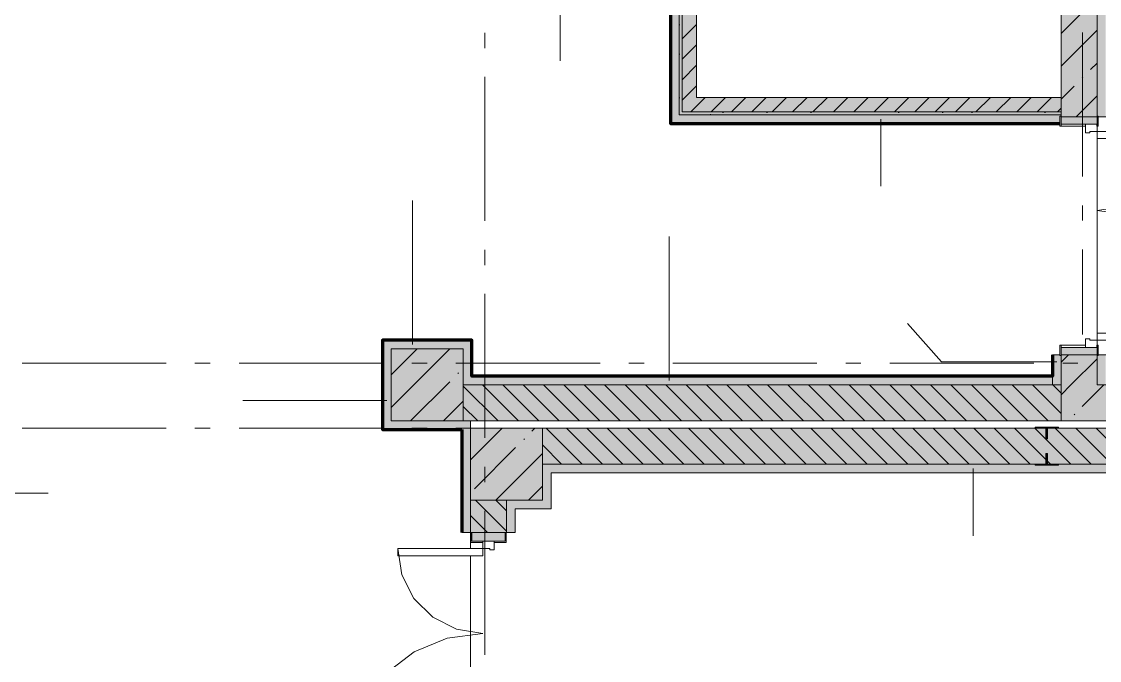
# Model space of a CAD drawing. Header units: millimetres. Extents: x -537608 to 253996, y -217170 to 186033.
# Drawn here: x -224392 to -216910, y 138509 to 142943 of the extents above; entities that cross this region are included whole.
import ezdxf

# ---------------------------------------------------------------- set-up
doc = ezdxf.new("R2010")
doc.units = ezdxf.units.MM
doc.layers.add('16) Лак 1.6м', color=160, linetype='Continuous', lineweight=90)
doc.layers.add('PDF _Геометрия', color=7, linetype='Continuous')
doc.layers.add('PDF _Сплошная заливка', color=7, linetype='Continuous', true_color=0xffffff)

msp = doc.modelspace()

# ---------------------------------------------------------------- hatches: boundary and pattern name
at = {"layer": 'PDF _Сплошная заливка', "transparency": 33554559}
h = msp.add_hatch(color=256, dxfattribs=at)
h.paths.add_polyline_path([(-217176.1964, 140421.2571), (-216926.1955, 140421.2571), (-216926.1955, 140631.2573), (-217176.1964, 140631.2573), (-217176.1964, 140626.2577)], flags=0)
h.paths.add_polyline_path([(-216926.1955, 142281.2572), (-216926.1955, 148521.2561), (-217176.1964, 148521.2561), (-217176.1964, 142281.2572)], flags=0)
at = {"layer": 'PDF _Сплошная заливка', "true_color": 0x56bc34, "transparency": 33554559}
h = msp.add_hatch(color=85, dxfattribs=at)
h.paths.add_polyline_path([(-216926.1955, 140421.2571), (-216866.1969, 140421.2571), (-216866.1969, 140631.2573), (-216918.1951, 140631.2573), (-216918.1951, 140626.2577), (-216926.1955, 140626.2577)], flags=0)
h.paths.add_polyline_path([(-216918.1951, 142281.2572), (-216866.1969, 142281.2572), (-216866.1969, 148521.2561), (-216926.1955, 148521.2561), (-216926.1481, 142286.258), (-216918.1951, 142286.258)], flags=0)
at = {"layer": 'PDF _Сплошная заливка', "transparency": 33554559}
for points in [[(-217176.1964, 142316.2578), (-217176.1964, 142416.2571), (-219706.1945, 142416.2571), (-219706.1945, 142316.2578), (-217412.4163, 142316.2578)], [(-217176.1964, 142296.2563), (-217176.1964, 142316.2578), (-219806.1949, 142316.2578), (-219806.1949, 142296.2563), (-217412.4163, 142296.2563)], [(-217176.1964, 140171.2573), (-217176.1964, 140421.2571), (-221326.1951, 140421.2571), (-221326.1951, 140171.2573), (-217412.4163, 140171.2573)], [(-213526.1963, 140171.2573), (-213526.1963, 140421.2571), (-217176.1964, 140421.2571), (-217176.1964, 140171.2573), (-214072.9389, 140171.2573)], [(-221276.195, 139621.2568), (-220776.1952, 139621.2568), (-220776.1952, 140121.2581), (-221276.195, 140121.2581), (-221276.195, 140009.7201)], [(-213776.1962, 139871.2588), (-213776.1962, 140121.2581), (-220776.1952, 140121.2581), (-220776.1952, 139871.2588), (-214072.9389, 139871.2588)]]:
    msp.add_hatch(color=256, dxfattribs=at).paths.add_polyline_path(points)
at = {"layer": 'PDF _Сплошная заливка', "true_color": 0xff7d7d, "transparency": 33554559}
for points in [[(-218247.2844, 142236.2578), (-217184.1968, 142236.4467), (-217184.1968, 142286.258), (-217176.1964, 142286.258), (-217176.1964, 142296.2563), (-219826.1959, 142296.2563), (-219826.1959, 142236.2578)], [(-221326.1951, 140671.2582), (-221326.1951, 140731.2577), (-221886.1956, 140731.2577), (-221886.1956, 140671.2582), (-221586.7628, 140671.2582)], [(-217236.1949, 140421.2571), (-217236.1949, 140481.2579), (-221326.1951, 140481.2579), (-221326.1951, 140421.2571), (-217412.4163, 140421.2571)], [(-221336.1957, 140111.2577), (-221276.195, 140111.2577), (-221276.195, 140171.2573), (-221826.1949, 140171.2573), (-221826.1949, 140111.2577), (-221586.7628, 140111.2577)], [(-220716.1945, 139621.2568), (-220716.1945, 139871.2588), (-220776.1952, 139871.2588), (-220776.1952, 139621.2568), (-220751.8927, 139621.2568)], [(-213836.1964, 139811.2576), (-213776.1962, 139811.2576), (-213776.1962, 139871.2588), (-220716.1945, 139871.2588), (-220716.1945, 139811.2576), (-214072.9389, 139811.2576)], [(-220716.1945, 139561.2583), (-220716.1945, 139621.2568), (-220966.1955, 139621.2568), (-220966.1955, 139561.2583), (-220751.8927, 139561.2583)]]:
    msp.add_hatch(color=11, dxfattribs=at).paths.add_polyline_path(points)
at = {"layer": 'PDF _Сплошная заливка', "true_color": 0xfec501, "transparency": 33554559}
msp.add_hatch(color=40, dxfattribs=at).paths.add_polyline_path([(-217176.1964, 140421.2571), (-217178.1965, 140626.2577), (-217184.1968, 140626.2577), (-217184.1968, 140631.2573), (-217236.1949, 140631.2573), (-217236.1949, 140421.2571)])
at = {"layer": 'PDF _Сплошная заливка', "true_color": 0xff7d7d, "transparency": 33554559}
h = msp.add_hatch(color=11, dxfattribs=at)
h.paths.add_polyline_path([(-221326.1951, 136821.2584), (-221276.195, 136821.2584), (-221276.195, 137636.2576), (-221336.1957, 137636.2576), (-221336.1957, 136821.2584)], flags=0)
h.paths.add_polyline_path([(-221336.1957, 139396.2576), (-221276.195, 139396.2576), (-221276.195, 140111.2577), (-221336.1957, 140111.2577), (-221336.1957, 139621.2568)], flags=0)
at = {"layer": 'PDF _Сплошная заливка', "transparency": 33554559}
h = msp.add_hatch(color=256, dxfattribs=at)
h.paths.add_polyline_path([(-221276.195, 91921.2686), (-221026.1962, 91921.2686), (-221028.1941, 92444.2684), (-221276.195, 92444.2684)], flags=0)
h.paths.add_polyline_path([(-221036.1945, 94206.2671), (-221036.1945, 94208.265), (-221026.1962, 94208.265), (-221026.1962, 94421.2653), (-221276.195, 94421.2653), (-221273.8698, 94208.265), (-221096.1952, 94206.2671)], flags=0)
h.paths.add_polyline_path([(-221045.5491, 94921.2673), (-221026.1962, 94921.2673), (-221026.1962, 98621.2643), (-221276.195, 98621.2643), (-221276.195, 94921.2673), (-221181.3681, 94921.2673)], flags=0)
h.paths.add_polyline_path([(-221026.1962, 99321.2648), (-221026.1962, 99611.2655), (-221276.195, 99611.2655), (-221276.195, 99321.2648), (-221111.1948, 99321.2648)], flags=0)
h.paths.add_polyline_path([(-221026.1962, 100311.2638), (-221026.1962, 100421.2647), (-221276.195, 100421.2647), (-221276.195, 100311.2638), (-221111.1948, 100311.2638)], flags=0)
h.paths.add_polyline_path([(-221026.1962, 100921.2645), (-221028.1941, 101439.2651), (-221276.195, 101439.2651), (-221276.195, 100921.2645), (-221048.5826, 100921.2645)], flags=0)
h.paths.add_polyline_path([(-221026.1962, 103201.2638), (-221026.1962, 103421.2634), (-221276.195, 103421.2634), (-221273.9215, 103203.2639), (-221028.1941, 103201.2638)], flags=0)
h.paths.add_polyline_path([(-221276.195, 103921.2653), (-221026.1962, 103921.2653), (-221026.1962, 109421.2627), (-221276.195, 109421.2627), (-221276.195, 105320.22)], flags=0)
h.paths.add_polyline_path([(-221026.1962, 109921.2625), (-221028.1941, 110294.2639), (-221276.195, 110294.2639), (-221276.195, 109921.2625)], flags=0)
h.paths.add_polyline_path([(-221096.1952, 112056.2626), (-221026.1962, 112058.2627), (-221026.1962, 112421.2636), (-221276.195, 112421.2636), (-221274.1949, 112058.2627), (-221206.196, 112056.2626)], flags=0)
h.paths.add_polyline_path([(-221214.4095, 112921.2633), (-221026.1962, 112921.2633), (-221026.1962, 118421.2607), (-221276.195, 118421.2607), (-221276.195, 112921.2633)], flags=0)
h.paths.add_polyline_path([(-221276.195, 118921.2605), (-221026.1962, 118921.2605), (-221028.1941, 119439.2612), (-221276.195, 119439.2612)], flags=0)
h.paths.add_polyline_path([(-221036.1945, 121201.2599), (-221036.1945, 121203.26), (-221026.1962, 121203.26), (-221026.1962, 121421.2594), (-221276.195, 121421.2594), (-221273.9215, 121203.26), (-221096.1952, 121201.2599)], flags=0)
h.paths.add_polyline_path([(-221276.195, 121921.2613), (-221026.1962, 121921.2613), (-221026.1962, 127421.2599), (-221276.195, 127421.2599), (-221276.195, 122310.9954)], flags=0)
h.paths.add_polyline_path([(-221254.6267, 127921.2597), (-221026.1962, 127921.2597), (-221028.1941, 128114.259), (-221276.195, 128114.259), (-221276.195, 127921.2597), (-221260.642, 127921.2597)], flags=0)
h.paths.add_polyline_path([(-221096.1952, 129876.2591), (-221026.1962, 129878.2592), (-221026.1962, 130421.2599), (-221276.195, 130421.2599), (-221274.1949, 129878.2592), (-221206.196, 129876.2591)], flags=0)
h.paths.add_polyline_path([(-221189.1855, 130921.2596), (-221026.1962, 130921.2596), (-221026.1962, 135771.2589), (-221276.195, 135771.2589), (-221276.195, 130921.2596)], flags=0)
h.paths.add_polyline_path([(-221273.7191, 136271.2587), (-221026.1962, 136271.2587), (-221028.1941, 137634.2575), (-221276.195, 137634.2575), (-221276.195, 136271.2587)], flags=0)
h.paths.add_polyline_path([(-221036.1945, 139396.2576), (-221036.1945, 139398.2576), (-221026.1962, 139398.2576), (-221028.1941, 139621.2568), (-221276.195, 139621.2568), (-221274.1949, 139398.2576), (-221096.1952, 139396.2576)], flags=0)

# ---------------------------------------------------------------- linework, layer by layer
at = {"layer": '16) Лак 1.6м'}
for points in [[(-221336.1957, 143871.2575), (-221336.1957, 143106.2571), (-219886.1944, 143106.2571), (-219886.1944, 142236.2578), (-217184.1968, 142236.2578)], [(-217236.1949, 140631.2573), (-217236.1949, 140481.2579), (-221266.1945, 140481.2579), (-221266.1945, 140731.2577), (-221886.1956, 140731.2577), (-221886.1956, 140111.2577), (-221336.1957, 140111.2577)], [(-221336.1957, 140111.2577), (-221336.1957, 139396.2576)]]:
    msp.add_lwpolyline(points, dxfattribs=at)
at = {"layer": 'PDF _Геометрия', "lineweight": 9}
for p, q in [((-216926.1955, 148521.2561), (-216926.1955, 142286.258)), ((-216926.1955, 142286.258), (-216926.1955, 148521.2561)), ((-219806.1949, 143166.2578), (-219806.1949, 142316.2578)), ((-219706.1945, 142416.2571), (-219706.1945, 143166.2578)), ((-217176.1964, 143166.2578), (-217176.1964, 142296.2563)), ((-220653.1173, 143136.2564), (-220653.1173, 142670.107)), ((-219886.1944, 143106.2571), (-219886.1944, 142236.2578)), ((-219826.1959, 142296.2563), (-219826.1959, 143106.2571)), ((-219826.1959, 143106.2571), (-219826.1959, 142296.2563)), ((-217176.1964, 142861.4303), (-216926.1955, 143111.4307)), ((-219806.1949, 142822.5388), (-219706.1945, 142922.5376)), ((-217176.1964, 142633.3318), (-216926.1955, 142883.3312)), ((-219806.1949, 142681.1172), (-219706.1945, 142781.1171)), ((-219806.1949, 142539.6956), (-219706.1945, 142639.696)), ((-216971.9371, 142609.4922), (-216926.1955, 142655.2339)), ((-217028.9624, 142552.468), (-217024.2194, 142557.2099)), ((-219806.1949, 142398.2746), (-219706.1945, 142498.2749)), ((-217176.1964, 142405.234), (-217085.9855, 142495.4422)), ((-219706.1945, 142356.8528), (-219646.7924, 142416.2571)), ((-217176.1964, 142416.2571), (-219706.1945, 142416.2571)), ((-219605.3695, 142316.2578), (-219505.3692, 142416.2571)), ((-219463.9485, 142316.2578), (-219363.9481, 142416.2571)), ((-219322.5274, 142316.2578), (-219222.5271, 142416.2571)), ((-219181.1064, 142316.2578), (-219081.106, 142416.2571)), ((-219039.6853, 142316.2578), (-218939.6849, 142416.2571)), ((-218898.2643, 142316.2578), (-218798.2639, 142416.2571)), ((-218756.8411, 142316.2578), (-218656.8428, 142416.2571)), ((-218615.42, 142316.2578), (-218515.4196, 142416.2571)), ((-218473.999, 142316.2578), (-218373.9985, 142416.2571)), ((-218332.5779, 142316.2578), (-218232.5775, 142416.2571)), ((-218191.1568, 142316.2578), (-218091.1565, 142416.2571)), ((-218049.7358, 142316.2578), (-217949.7354, 142416.2571)), ((-217908.3147, 142316.2578), (-217808.3144, 142416.2571)), ((-217766.8937, 142316.2578), (-217666.8932, 142416.2571)), ((-217625.4704, 142316.2578), (-217525.4722, 142416.2571)), ((-217484.0494, 142316.2578), (-217384.049, 142416.2571)), ((-217342.6283, 142316.2578), (-217242.628, 142416.2571)), ((-217176.1964, 142316.2578), (-217176.1964, 142416.2571)), ((-217072.0731, 142281.2572), (-216926.1955, 142427.1349)), ((-219746.7906, 142316.2578), (-219706.1945, 142356.8528)), ((-217201.2073, 142316.2578), (-217176.1964, 142341.2692)), ((-219806.1949, 142296.2563), (-219826.1959, 142296.2563)), ((-219826.1959, 142296.2563), (-219806.1949, 142296.2563)), ((-219806.1949, 142316.2578), (-219706.1945, 142316.2578)), ((-219706.1945, 142296.2563), (-219806.1949, 142296.2563)), ((-219706.1945, 142316.2578), (-217176.1964, 142316.2578)), ((-217176.1964, 142296.2563), (-219706.1945, 142296.2563)), ((-217176.1964, 142296.2563), (-219706.1945, 142296.2563)), ((-218428.1174, 142266.2576), (-218428.1174, 141800.1076)), ((-217176.1964, 142286.258), (-217184.1968, 142286.258)), ((-217184.1968, 142286.258), (-217184.1968, 142216.2574)), ((-217176.1964, 142296.2563), (-217176.1964, 142316.2578)), ((-217176.1964, 142286.258), (-217176.1964, 142296.2563)), ((-217176.1964, 142216.2574), (-217176.1964, 142286.258)), ((-216926.1955, 142281.2572), (-217176.1964, 142281.2572)), ((-217176.1964, 142281.2572), (-217176.1964, 142231.257)), ((-216918.1951, 142286.258), (-216926.1955, 142286.258)), ((-216926.1955, 142286.258), (-216926.1955, 142216.2574)), ((-216926.1955, 142231.257), (-216926.1955, 142281.2572)), ((-216918.1951, 142216.2574), (-216918.1951, 142286.258)), ((-216918.1951, 142281.2572), (-216866.1969, 142281.2572)), ((-219886.1944, 142236.2578), (-219826.1959, 142236.2578)), ((-219826.1959, 142236.2578), (-217184.1968, 142236.2578)), ((-217184.1968, 142216.2574), (-217176.1964, 142216.2574)), ((-217176.1964, 142231.257), (-216926.1955, 142231.257)), ((-217006.1949, 142231.257), (-217176.1964, 142231.257)), ((-217176.1964, 142231.257), (-217176.1964, 142216.2574)), ((-217176.1964, 142216.2574), (-217006.1949, 142216.2574)), ((-216926.1955, 142231.257), (-217006.1949, 142231.257)), ((-217006.1949, 142231.257), (-217006.1949, 142171.2574)), ((-217006.1949, 142216.2574), (-217006.1949, 142231.257)), ((-217006.1949, 142171.2574), (-216976.1956, 142171.2574)), ((-216976.1956, 142171.2574), (-216976.1956, 142181.2568)), ((-216976.1956, 142181.2568), (-216926.1955, 142181.2568)), ((-216926.1955, 142231.257), (-216927.1966, 142231.257)), ((-216927.1966, 142231.257), (-216927.1966, 142216.2574)), ((-216927.1966, 142216.2574), (-216926.1955, 142216.2574)), ((-216926.1955, 142181.2568), (-216926.1955, 142231.257)), ((-216926.1955, 142216.2574), (-216926.1955, 142231.257)), ((-216926.1955, 142216.2574), (-216918.1951, 142216.2574)), ((-216376.1955, 142181.2568), (-216926.1955, 142181.2568)), ((-216926.1955, 142181.2568), (-216926.1955, 142131.2577)), ((-216926.1955, 142131.2577), (-216376.1955, 142131.2577)), ((-221678.2483, 140701.2579), (-221678.2483, 141701.2569)), ((-216926.1955, 141631.2579), (-216756.237, 141658.1763)), ((-216693.2588, 141600.5902), (-216926.1955, 141631.2579)), ((-219895.9193, 140451.2575), (-219895.9193, 141451.257)), ((-218006.2504, 140581.4391), (-218242.9203, 140848.6341)), ((-216026.1963, 140781.2579), (-216926.1955, 140781.2579)), ((-216926.1955, 140781.2579), (-216926.1955, 140731.2577)), ((-221886.1956, 140671.2582), (-221886.1956, 140731.2577)), ((-221886.1956, 140731.2577), (-221326.1951, 140731.2577)), ((-221326.1951, 140731.2577), (-221266.1945, 140731.2577)), ((-221266.1945, 140731.2577), (-221266.1945, 140481.2579)), ((-217184.1968, 140696.2571), (-217184.1968, 140626.2577)), ((-217176.1964, 140696.2571), (-217184.1968, 140696.2571)), ((-217176.1964, 140696.2571), (-217176.1964, 140681.2575)), ((-217006.1949, 140696.2571), (-217176.1964, 140696.2571)), ((-217176.1964, 140626.2577), (-217176.1964, 140696.2571)), ((-217176.1964, 140681.2575), (-217176.1964, 140631.2573)), ((-216926.1955, 140681.2575), (-217176.1964, 140681.2575)), ((-217176.1964, 140681.2575), (-217006.1949, 140681.2575)), ((-216976.1956, 140741.2571), (-217006.1949, 140741.2571)), ((-217006.1949, 140741.2571), (-217006.1949, 140681.2575)), ((-217006.1949, 140681.2575), (-217006.1949, 140696.2571)), ((-217006.1949, 140681.2575), (-216926.1955, 140681.2575)), ((-216976.1956, 140731.2577), (-216976.1956, 140741.2571)), ((-216926.1955, 140731.2577), (-216976.1956, 140731.2577)), ((-216927.1966, 140696.2571), (-216927.1966, 140681.2575)), ((-216926.1955, 140696.2571), (-216927.1966, 140696.2571)), ((-216927.1966, 140681.2575), (-216926.1955, 140681.2575)), ((-216926.1955, 140731.2577), (-216026.1963, 140731.2577)), ((-216926.1955, 140681.2575), (-216926.1955, 140731.2577)), ((-216926.1955, 140681.2575), (-216926.1955, 140696.2571)), ((-216926.1955, 140696.2571), (-216926.1955, 140626.2577)), ((-216918.1951, 140696.2571), (-216926.1955, 140696.2571)), ((-216926.1955, 140631.2573), (-216926.1955, 140681.2575)), ((-216918.1951, 140626.2577), (-216918.1951, 140696.2571)), ((-221886.1956, 140111.2577), (-221886.1956, 140671.2582)), ((-221826.1949, 140264.3177), (-221419.2544, 140671.2582)), ((-221326.1951, 140671.2582), (-221826.1949, 140671.2582)), ((-221826.1949, 140671.2582), (-221826.1949, 140171.2573)), ((-221826.1949, 140492.4149), (-221647.9562, 140670.6553)), ((-221326.1951, 140171.2573), (-221326.1951, 140671.2582)), ((-217236.1949, 140481.2579), (-217236.1949, 140631.2573)), ((-217236.1949, 140631.2573), (-217184.1968, 140631.2573)), ((-217184.1968, 140626.2577), (-217176.1964, 140626.2577)), ((-217176.1964, 140580.4455), (-217125.3846, 140631.2573)), ((-217176.1964, 140631.2573), (-216926.1955, 140631.2573)), ((-217176.1964, 140421.2571), (-217176.1964, 140626.2577)), ((-217176.1964, 140626.2577), (-217176.1964, 140421.2571)), ((-217107.2847, 140421.2571), (-216926.1955, 140602.3475)), ((-216926.1955, 140421.2571), (-216926.1955, 140626.2577)), ((-216926.1955, 140626.2577), (-216926.1955, 140421.2571)), ((-216926.1955, 140626.2577), (-216918.1951, 140626.2577)), ((-216866.1969, 140631.2573), (-216918.1951, 140631.2573)), ((-217206.1957, 140581.4391), (-218006.2504, 140581.4391)), ((-221362.832, 140499.5816), (-221358.0912, 140504.3235)), ((-221266.1945, 140481.2579), (-217236.1949, 140481.2579)), ((-217236.1949, 140421.2571), (-217236.1949, 140481.2579)), ((-221691.1574, 140171.2573), (-221419.8572, 140442.5574)), ((-217236.1949, 140421.2571), (-221326.1951, 140421.2571)), ((-221326.1951, 140421.2571), (-217236.1949, 140421.2571)), ((-221084.4099, 140171.2573), (-221326.1951, 140413.0437)), ((-220942.9867, 140171.2573), (-221192.9876, 140421.2571)), ((-220801.5656, 140171.2573), (-221051.5666, 140421.2571)), ((-220660.1445, 140171.2573), (-220910.1455, 140421.2571)), ((-220518.7235, 140171.2573), (-220768.7244, 140421.2571)), ((-220377.3024, 140171.2573), (-220627.3013, 140421.2571)), ((-220235.8814, 140171.2573), (-220485.8802, 140421.2571)), ((-220094.4603, 140171.2573), (-220344.4591, 140421.2571)), ((-219953.0393, 140171.2573), (-220203.0381, 140421.2571)), ((-219811.6161, 140171.2573), (-220061.617, 140421.2571)), ((-219670.195, 140171.2573), (-219920.196, 140421.2571)), ((-219528.774, 140171.2573), (-219778.7749, 140421.2571)), ((-219387.3528, 140171.2573), (-219637.3539, 140421.2571)), ((-219245.9318, 140171.2573), (-219495.9306, 140421.2571)), ((-219104.5108, 140171.2573), (-219354.5096, 140421.2571)), ((-218963.0897, 140171.2573), (-219213.0885, 140421.2571)), ((-218821.6687, 140171.2573), (-219071.6674, 140421.2571)), ((-218680.2454, 140171.2573), (-218930.2464, 140421.2571)), ((-218538.8244, 140171.2573), (-218788.8253, 140421.2571)), ((-218397.4033, 140171.2573), (-218647.4043, 140421.2571)), ((-218255.9823, 140171.2573), (-218505.9832, 140421.2571)), ((-218114.5612, 140171.2573), (-218364.56, 140421.2571)), ((-217973.1401, 140171.2573), (-218223.139, 140421.2571)), ((-217831.7191, 140171.2573), (-218081.7179, 140421.2571)), ((-217690.298, 140171.2573), (-217940.2969, 140421.2571)), ((-217548.8748, 140171.2573), (-217798.8758, 140421.2571)), ((-217407.4538, 140171.2573), (-217657.4547, 140421.2571)), ((-217266.0327, 140171.2573), (-217516.0337, 140421.2571)), ((-217176.1964, 140222.8421), (-217374.6126, 140421.2571)), ((-217176.1964, 140421.2571), (-217236.1949, 140421.2571)), ((-217236.1949, 140421.2571), (-217176.1964, 140421.2571)), ((-217176.1964, 140364.2636), (-217233.1894, 140421.2571)), ((-217176.1964, 140352.3476), (-217107.2847, 140421.2571)), ((-217176.1964, 140171.2573), (-217176.1964, 140421.2571)), ((-217176.1964, 140421.2571), (-217176.1964, 140171.2573)), ((-217028.9624, 140271.4837), (-216879.1879, 140421.2571)), ((-216866.1969, 140421.2571), (-216926.1955, 140421.2571)), ((-221856.1942, 140313.2849), (-222856.1937, 140313.2849)), ((-221463.0584, 140171.2573), (-221326.1951, 140308.1205)), ((-221225.8309, 140171.2573), (-221326.1951, 140271.6226)), ((-221826.1949, 140171.2573), (-221326.1951, 140171.2573)), ((-221276.195, 140171.2573), (-221326.1951, 140171.2573)), ((-221326.1951, 140171.2573), (-217176.1964, 140171.2573)), ((-221276.195, 140121.2581), (-221276.195, 140171.2573)), ((-217176.1964, 140171.2573), (-213526.1963, 140171.2573)), ((-217085.9855, 140214.4584), (-217081.2447, 140219.2003)), ((-221826.1949, 140111.2577), (-221886.1956, 140111.2577)), ((-221336.1957, 140111.2577), (-221826.1949, 140111.2577)), ((-221336.1957, 139396.2576), (-221336.1957, 140111.2577)), ((-221276.195, 139901.9239), (-221056.8607, 140121.2581)), ((-220776.1952, 140121.2581), (-221276.195, 140121.2581)), ((-221276.195, 140121.2581), (-221276.195, 139621.2568)), ((-220849.6109, 140100.409), (-220828.7617, 140121.2581)), ((-220776.1952, 140121.2581), (-213776.1962, 140121.2581)), ((-220776.1952, 139621.2568), (-220776.1952, 140121.2581)), ((-220501.5666, 139871.2588), (-220751.5654, 140121.2581)), ((-220360.1455, 139871.2588), (-220610.1444, 140121.2581)), ((-220218.7245, 139871.2588), (-220468.7233, 140121.2581)), ((-220077.3034, 139871.2588), (-220327.3023, 140121.2581)), ((-219935.8802, 139871.2588), (-220185.8812, 140121.2581)), ((-219794.4591, 139871.2588), (-220044.4601, 140121.2581)), ((-219653.0381, 139871.2588), (-219903.039, 140121.2581)), ((-219511.6171, 139871.2588), (-219761.618, 140121.2581)), ((-219370.196, 139871.2588), (-219620.1948, 140121.2581)), ((-219228.775, 139871.2588), (-219478.7737, 140121.2581)), ((-219087.3539, 139871.2588), (-219337.3527, 140121.2581)), ((-218945.9328, 139871.2588), (-219195.9316, 140121.2581)), ((-218804.5096, 139871.2588), (-219054.5106, 140121.2581)), ((-218663.0886, 139871.2588), (-218913.0895, 140121.2581)), ((-218521.6675, 139871.2588), (-218771.6685, 140121.2581)), ((-218380.2464, 139871.2588), (-218630.2474, 140121.2581)), ((-218238.8254, 139871.2588), (-218488.8242, 140121.2581)), ((-218097.4043, 139871.2588), (-218347.4032, 140121.2581)), ((-217955.9833, 139871.2588), (-218205.982, 140121.2581)), ((-217814.5622, 139871.2588), (-218064.561, 140121.2581)), ((-217673.139, 139871.2588), (-217923.14, 140121.2581)), ((-217531.718, 139871.2588), (-217781.7189, 140121.2581)), ((-217390.2969, 139871.2588), (-217640.2979, 140121.2581)), ((-217248.8759, 139871.2588), (-217498.8768, 140121.2581)), ((-217107.4547, 139871.2588), (-217357.4536, 140121.2581)), ((-216966.0337, 139871.2588), (-217216.0325, 140121.2581)), ((-216824.6126, 139871.2588), (-217074.6115, 140121.2581)), ((-216683.1894, 139871.2588), (-216933.1904, 140121.2581)), ((-220906.6362, 140043.3853), (-220901.8933, 140048.1266)), ((-220642.9877, 139871.2588), (-220776.1952, 140004.4642)), ((-221248.7835, 139701.2374), (-220963.6593, 139986.3606)), ((-221100.6647, 139621.2568), (-220776.1952, 139945.7268)), ((-220716.1945, 139871.2588), (-220776.1952, 139871.2588)), ((-220776.1952, 139871.2588), (-220716.1945, 139871.2588)), ((-213776.1962, 139871.2588), (-220716.1945, 139871.2588)), ((-220716.1945, 139871.2588), (-213776.1962, 139871.2588)), ((-213836.1964, 139811.2576), (-220716.1945, 139811.2576)), ((-220716.1945, 139811.2576), (-220716.1945, 139621.2568)), ((-217786.2573, 139841.2579), (-217786.2573, 139375.108)), ((-220872.5657, 139621.2568), (-220776.1952, 139717.6278)), ((-221276.195, 139396.2576), (-221276.195, 139621.2568)), ((-221276.195, 139621.2568), (-221276.195, 139396.2576)), ((-221276.195, 139621.2568), (-220776.1952, 139621.2568)), ((-221026.1962, 139405.9377), (-221241.5152, 139621.2568)), ((-221026.1962, 139547.3583), (-221100.0942, 139621.2568)), ((-221026.1962, 139396.2576), (-221026.1962, 139621.2568)), ((-221026.1962, 139621.2568), (-221026.1962, 139396.2576)), ((-220716.1945, 139561.2583), (-220966.1955, 139561.2583)), ((-220966.1955, 139561.2583), (-220966.1955, 139396.2576)), ((-220716.1945, 139621.2568), (-220716.1945, 139561.2583)), ((-221157.9376, 139396.2576), (-221276.195, 139514.516)), ((-221276.195, 139396.2576), (-221336.1957, 139396.2576)), ((-221266.1945, 139398.2576), (-221274.1949, 139398.2576)), ((-221274.1949, 139398.2576), (-221274.1949, 139328.2581)), ((-221274.1949, 139328.2581), (-221191.1942, 139328.2581)), ((-221266.1945, 139336.2579), (-221266.1945, 139398.2576)), ((-221036.1945, 139396.2576), (-221266.1945, 139396.2576)), ((-221266.1945, 139396.2576), (-221266.1945, 139336.2579)), ((-221191.1942, 139336.2579), (-221266.1945, 139336.2579)), ((-221266.1945, 139336.2579), (-221036.1945, 139336.2579)), ((-221111.1948, 139336.2579), (-221191.1942, 139336.2579)), ((-221191.1942, 139336.2579), (-221191.1942, 139286.2577)), ((-221191.1942, 139328.2581), (-221191.1942, 139336.2579)), ((-221111.1948, 139276.2583), (-221111.1948, 139336.2579)), ((-221036.1945, 139336.2579), (-221111.1948, 139336.2579)), ((-221111.1948, 139336.2579), (-221111.1948, 139328.2581)), ((-221111.1948, 139328.2581), (-221028.1941, 139328.2581)), ((-221036.1945, 139398.2576), (-221036.1945, 139336.2579)), ((-221028.1941, 139398.2576), (-221036.1945, 139398.2576)), ((-221036.1945, 139336.2579), (-221036.1945, 139396.2576)), ((-221028.1941, 139328.2581), (-221028.1941, 139398.2576)), ((-220966.1955, 139396.2576), (-221026.1962, 139396.2576)), ((-221781.196, 139286.2577), (-221781.196, 139236.2576)), ((-221191.1942, 139286.2577), (-221781.196, 139286.2577)), ((-221752.3185, 139103.9376), (-221781.196, 139286.2577)), ((-221191.1942, 139236.2576), (-221191.1942, 139286.2577)), ((-221191.1942, 139286.2577), (-221141.1962, 139286.2577)), ((-221141.1962, 139286.2577), (-221141.1962, 139276.2583)), ((-221141.1962, 139276.2583), (-221111.1948, 139276.2583)), ((-221781.196, 139236.2576), (-221191.1942, 139236.2576)), ((-221668.5148, 138939.4643), (-221752.3185, 139103.9376)), ((-221537.9877, 138808.9377), (-221668.5148, 138939.4643)), ((-221373.5149, 138725.1345), (-221537.9877, 138808.9377)), ((-221666.1961, 138568.9819), (-221437.0723, 138663.8868)), ((-221437.0723, 138663.8868), (-221191.1942, 138696.2581)), ((-221191.1942, 138696.2581), (-221373.5149, 138725.1345)), ((-221862.9458, 138418.009), (-221666.1961, 138568.9819))]:
    msp.add_line(p, q, dxfattribs=at)
at = {"layer": 'PDF _Геометрия', "color": 8, "lineweight": 9, "true_color": 0x787878}
for p, q in [((-219826.1959, 142921.0149), (-219823.4896, 142921.0149)), ((-219826.1959, 142717.8148), (-219823.4896, 142717.8148)), ((-219826.1959, 142413.0159), (-219823.4896, 142413.0159)), ((-219608.4784, 142296.2563), (-219610.7692, 142300.2259)), ((-219525.396, 142311.4158), (-219518.6895, 142311.4158)), ((-219220.5958, 142311.4158), (-219213.8894, 142311.4158)), ((-218915.7958, 142311.4158), (-218909.0893, 142311.4158)), ((-218306.1956, 142311.4158), (-218299.4892, 142311.4158)), ((-218001.3955, 142311.4158), (-217994.6891, 142311.4158)), ((-217798.1955, 142311.4158), (-217791.4911, 142311.4158)), ((-217742.406, 142315.3245), (-217742.9442, 142316.2578)), ((-217290.1953, 142311.4158), (-217283.491, 142311.4158))]:
    msp.add_line(p, q, dxfattribs=at)
at = {"layer": 'PDF _Геометрия', "color": 253, "lineweight": 9, "true_color": 0xaaaaaa}
for p, q in [((-221176.1946, 142759.1677), (-221176.1946, 142865.0004)), ((-217026.1958, 141867.4639), (-217026.1958, 142867.4629)), ((-221176.1946, 141559.1679), (-221176.1946, 142559.1669)), ((-217026.1958, 141561.6303), (-217026.1958, 141667.4647)), ((-221176.1946, 141253.3339), (-221176.1946, 141359.1677)), ((-217026.1958, 140771.2575), (-217026.1958, 141361.6307)), ((-221176.1946, 140053.3346), (-221176.1946, 141053.3347)), ((-223388.2553, 140571.2577), (-224388.2548, 140571.2577)), ((-223082.4218, 140571.2577), (-223188.2567, 140571.2577)), ((-221882.4236, 140571.2577), (-222882.4231, 140571.2577)), ((-221576.5901, 140571.2577), (-221682.4229, 140571.2577)), ((-220376.5898, 140571.2577), (-221376.5893, 140571.2577)), ((-220070.7563, 140571.2577), (-220176.5891, 140571.2577)), ((-218870.756, 140571.2577), (-219870.7577, 140571.2577)), ((-218564.9247, 140571.2577), (-218670.7574, 140571.2577)), ((-217364.9243, 140571.2577), (-218364.9239, 140571.2577)), ((-217059.0908, 140571.2577), (-217164.9236, 140571.2577)), ((-224388.2548, 140121.2581), (-223388.2553, 140121.2581)), ((-223188.2567, 140121.2581), (-223082.4218, 140121.2581)), ((-222882.4231, 140121.2581), (-221882.4236, 140121.2581)), ((-221682.4229, 140121.2581), (-221576.5901, 140121.2581)), ((-221376.5893, 140121.2581), (-220376.5898, 140121.2581)), ((-220176.5891, 140121.2581), (-220070.7563, 140121.2581)), ((-219870.7577, 140121.2581), (-218870.756, 140121.2581)), ((-218670.7574, 140121.2581), (-218564.9247, 140121.2581)), ((-218364.9239, 140121.2581), (-217364.9243, 140121.2581)), ((-217164.9236, 140121.2581), (-217059.0908, 140121.2581)), ((-221176.1946, 139747.5011), (-221176.1946, 139853.3338)), ((-225035.6265, 139671.257), (-224207.4068, 139671.257)), ((-221176.1946, 138547.5003), (-221176.1946, 139547.5014))]:
    msp.add_line(p, q, dxfattribs=at)
at = {"layer": 'PDF _Геометрия', "color": 9, "lineweight": 9, "true_color": 0xc0c0c0}
for p, q in [((-216926.1955, 140781.2579), (-216926.1955, 142131.2577)), ((-216926.1955, 142131.2577), (-216926.1955, 140781.2579)), ((-221276.195, 139286.2577), (-221276.195, 139396.2576)), ((-221276.195, 139396.2576), (-221276.195, 139286.2577)), ((-221276.195, 137796.2576), (-221276.195, 139236.2576)), ((-221276.195, 139236.2576), (-221276.195, 137796.2576))]:
    msp.add_line(p, q, dxfattribs=at)
at = {"layer": 'PDF _Геометрия', "color": 253, "lineweight": 20, "true_color": 0xaaaaaa}
for p, q in [((-217275.6952, 140127.2574), (-217356.6958, 140127.2574)), ((-217356.6958, 140127.2574), (-217356.6958, 140121.2581)), ((-217356.6958, 140121.2581), (-217281.6954, 140121.2581)), ((-217281.6954, 140121.2581), (-217281.6954, 140046.2579)), ((-217194.6968, 140127.2574), (-217275.6952, 140127.2574)), ((-217275.6952, 140127.2574), (-217275.6952, 140046.2579)), ((-217275.6952, 140046.2579), (-217275.6952, 140127.2574)), ((-217269.6949, 140046.2579), (-217269.6949, 140121.2581)), ((-217269.6949, 140121.2581), (-217194.6968, 140121.2581)), ((-217194.6968, 140121.2581), (-217194.6968, 140127.2574)), ((-217281.6954, 140046.2579), (-217275.6952, 140046.2579)), ((-217275.6952, 140046.2579), (-217269.6949, 140046.2579)), ((-217281.6954, 139946.2575), (-217281.6954, 139871.2588)), ((-217275.6952, 139946.2575), (-217281.6954, 139946.2575)), ((-217269.6949, 139946.2575), (-217275.6952, 139946.2575)), ((-217275.6952, 139946.2575), (-217275.6952, 139865.258)), ((-217275.6952, 139865.258), (-217275.6952, 139946.2575)), ((-217269.6949, 139871.2588), (-217269.6949, 139946.2575)), ((-217281.6954, 139871.2588), (-217356.6958, 139871.2588)), ((-217356.6958, 139871.2588), (-217356.6958, 139865.258)), ((-217356.6958, 139865.258), (-217275.6952, 139865.258)), ((-217275.6952, 139865.258), (-217194.6968, 139865.258)), ((-217194.6968, 139871.2588), (-217269.6949, 139871.2588)), ((-217194.6968, 139865.258), (-217194.6968, 139871.2588))]:
    msp.add_line(p, q, dxfattribs=at)
at = {"layer": 'PDF _Сплошная заливка', "lineweight": 35, "transparency": 33554559}
for points in [[(-219806.1949, 142296.2563), (-219806.1949, 143166.2578), (-219826.1959, 142296.2563), (-219826.1959, 143166.2578)], [(-219806.1949, 142316.2578), (-219706.1945, 142316.2578), (-219806.1949, 143166.2578), (-219706.1945, 143166.2578)], [(-221826.1949, 140171.2573), (-221326.1951, 140171.2573), (-221826.1949, 140671.2582), (-221326.1951, 140671.2582)]]:
    msp.add_solid(points, dxfattribs=at)
at = {"layer": 'PDF _Сплошная заливка', "color": 11, "lineweight": 35, "true_color": 0xff7d7d, "transparency": 33554559}
for points in [[(-219826.1959, 142236.2578), (-219826.1959, 143106.2571), (-219886.1944, 142236.2578), (-219886.1944, 143106.2571)], [(-221266.1945, 140481.2579), (-221266.1945, 140731.2577), (-221326.1951, 140481.2579), (-221326.1951, 140731.2577)], [(-221826.1949, 140111.2577), (-221826.1949, 140671.2582), (-221886.1956, 140111.2577), (-221886.1956, 140671.2582)], [(-220966.1955, 139396.2576), (-220966.1955, 139621.2568), (-221026.1962, 139396.2576), (-221026.1962, 139621.2568)]]:
    msp.add_solid(points, dxfattribs=at)
at = {"layer": 'PDF _Сплошная заливка', "color": 7, "lineweight": 35, "true_color": 0xf4f4f4, "transparency": 33554559}
for points in [[(-216926.1955, 142231.257), (-216926.1955, 142281.2572), (-217176.1964, 142231.257), (-217176.1964, 142281.2572)], [(-216926.1955, 140631.2573), (-216926.1955, 140681.2575), (-217176.1964, 140631.2573), (-217176.1964, 140681.2575)], [(-221036.1945, 139336.2579), (-221036.1945, 139396.2576), (-221266.1945, 139336.2579), (-221266.1945, 139396.2576)]]:
    msp.add_solid(points, dxfattribs=at)

doc.saveas('drawing.dxf')
